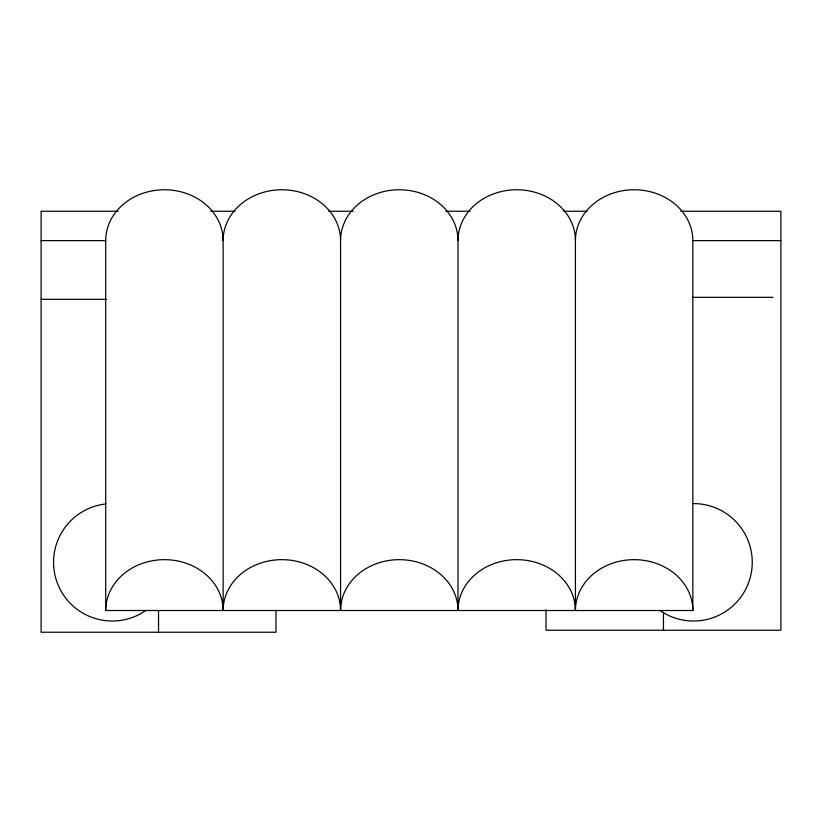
<?xml version="1.0" encoding="UTF-8"?>
<svg xmlns="http://www.w3.org/2000/svg" width="822" height="822" viewBox="0 0 822 822"><rect width="100%" height="100%" fill="white"/><g stroke="black" fill="none" stroke-linecap="round" stroke-linejoin="round"><path stroke-width="1.23" d="M118.163 211.254L41.1 211.254L41.1 632.241L275.956 632.241L275.956 610.469M210.638 211.254L235.041 211.254M328.8 211.254L353.203 211.254M445.678 211.254L470.081 211.254M563.841 211.254L586.959 211.254M680.719 211.254L780.9 211.254L780.9 630.238L546.044 630.238L546.044 609.749M41.1 240.61L105.709 240.61A58.711 50.851 0 0 1 164.421 189.759A58.711 50.851 0 0 1 223.132 240.61L223.132 610.51A58.711 50.851 0 0 1 281.843 559.659A58.711 50.851 0 0 1 340.565 610.51A58.711 50.851 0 0 1 399.276 559.659A58.711 50.851 0 0 1 457.988 610.51A58.711 50.851 0 0 1 516.709 559.659A58.711 50.851 0 0 1 575.421 610.51A58.711 50.851 0 0 1 634.132 559.659A58.711 50.851 0 0 1 692.843 610.51L692.843 240.61A58.711 50.851 0 0 0 634.132 189.759A58.711 50.851 0 0 0 575.421 240.61L575.421 609.236M692.843 240.61L780.9 240.61M692.669 297.328L773.029 297.328M41.1 299.331L106.192 299.331M105.709 240.61L105.709 610.51L692.843 610.51M663.467 612.308L663.467 630.238M340.565 609.236L340.565 240.61A58.711 50.851 0 0 1 399.276 189.759A58.711 50.851 0 0 1 457.988 240.61L457.988 609.236M158.533 610.469L158.533 632.241M457.988 240.61A58.711 50.851 0 0 1 516.709 189.759A58.711 50.851 0 0 1 575.421 240.61M105.709 610.51A58.711 50.851 0 0 1 164.421 559.659A58.711 50.851 0 0 1 223.132 610.51M223.132 240.61A58.711 50.851 0 0 1 281.843 189.759A58.711 50.851 0 0 1 340.565 240.61M145.936 610.407A58.711 58.711 0 0 1 57.314 582.973A58.711 58.711 0 0 1 105.884 503.937M693.532 503.588A58.711 58.711 0 0 1 749.53 579.952A58.711 58.711 0 0 1 659.861 610.407"/></g></svg>
